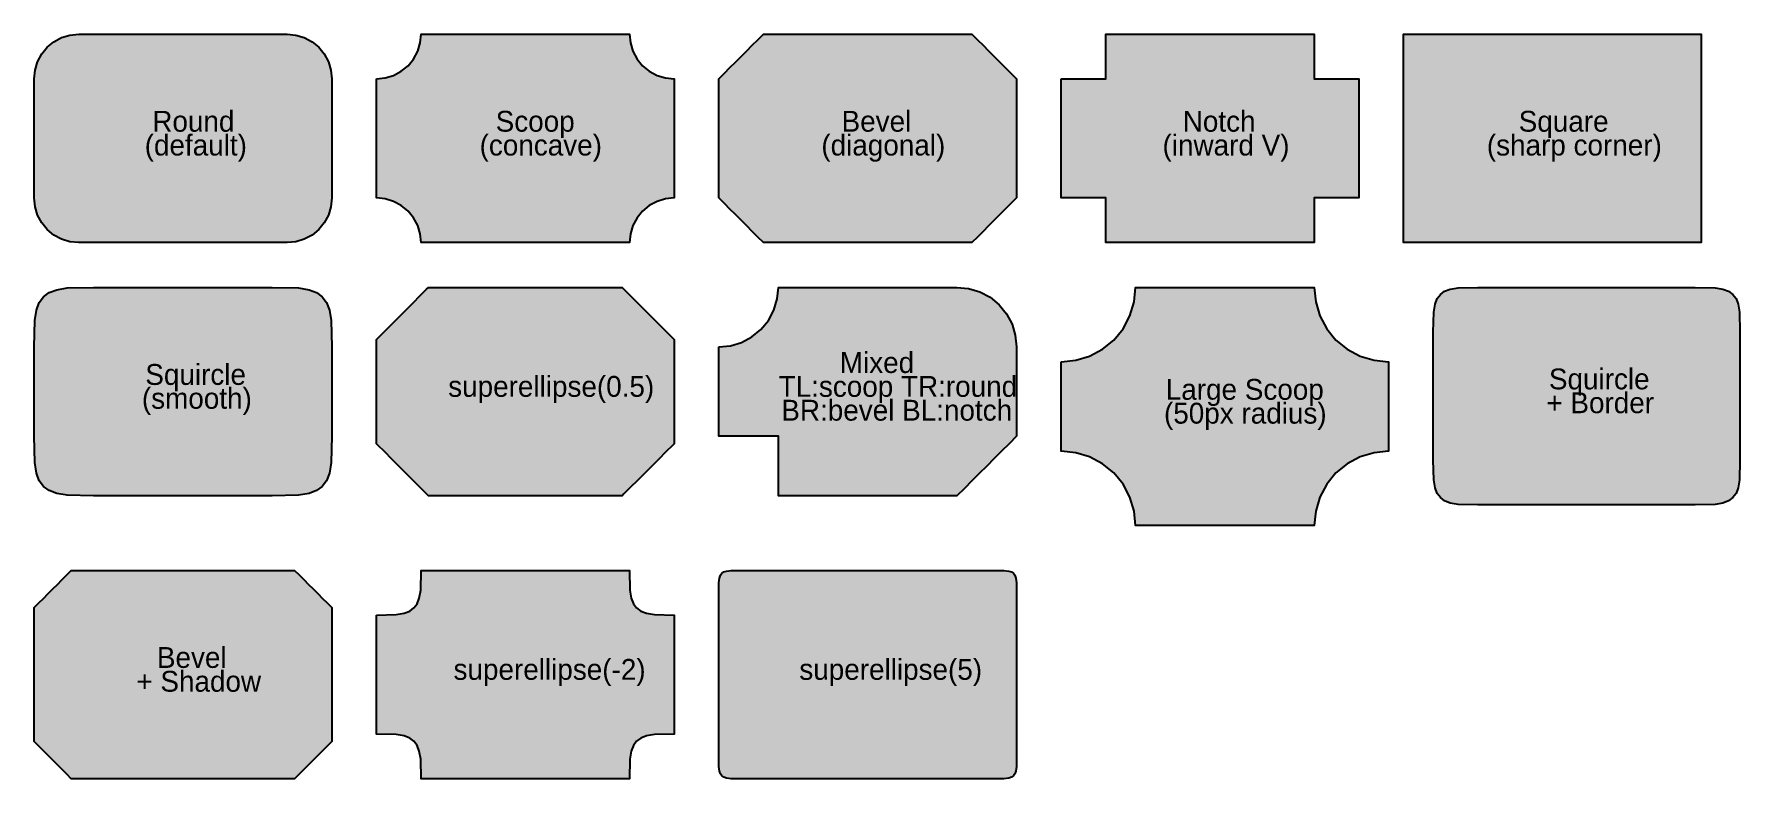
# Model space of a CAD drawing. Extents: x 20 to 1166, y 20 to 520.
import ezdxf

# ---------------------------------------------------------------- set-up
doc = ezdxf.new("R2010")
doc.units = 0

msp = doc.modelspace()

# ---------------------------------------------------------------- hatches: boundary and pattern name
at = {"true_color": 0x4285f4}
msp.add_hatch(color=256, dxfattribs=at).paths.add_polyline_path([(50, 520), (190, 520), (190, 520), (195.9, 519.4), (201.5, 517.7), (206.7, 514.9), (211.2, 511.2), (214.9, 506.7), (217.7, 501.5), (219.4, 495.9), (220, 490), (220, 410), (220, 410), (219.4, 404.1), (217.7, 398.5), (214.9, 393.3), (211.2, 388.8), (206.7, 385.1), (201.5, 382.3), (195.9, 380.6), (190, 380), (50, 380), (50, 380), (44.1, 380.6), (38.5, 382.3), (33.3, 385.1), (28.8, 388.8), (25.1, 393.3), (22.3, 398.5), (20.6, 404.1), (20, 410), (20, 490), (20, 490), (20.6, 495.9), (22.3, 501.5), (25.1, 506.7), (28.8, 511.2), (33.3, 514.9), (38.5, 517.7), (44.1, 519.4), (50, 520)], flags=0)
at = {"true_color": 0xea4335}
msp.add_hatch(color=256, dxfattribs=at).paths.add_polyline_path([(250, 490), (255.9, 490.6), (261.5, 492.3), (266.7, 495.1), (271.2, 498.8), (274.9, 503.3), (277.7, 508.5), (279.4, 514.1), (280, 520), (420, 520), (420.6, 514.1), (422.3, 508.5), (425.1, 503.3), (428.8, 498.8), (433.3, 495.1), (438.5, 492.3), (444.1, 490.6), (450, 490), (450, 410), (444.1, 409.4), (438.5, 407.7), (433.3, 404.9), (428.8, 401.2), (425.1, 396.7), (422.3, 391.5), (420.6, 385.9), (420, 380), (280, 380), (279.4, 385.9), (277.7, 391.5), (274.9, 396.7), (271.2, 401.2), (266.7, 404.9), (261.5, 407.7), (255.9, 409.4), (250, 410)], flags=0)
at = {"true_color": 0xfbbc05}
msp.add_hatch(color=256, dxfattribs=at).paths.add_polyline_path([(480, 490), (483.8, 493.8), (487.5, 497.5), (491.2, 501.2), (495, 505), (498.8, 508.8), (502.5, 512.5), (506.2, 516.2), (510, 520), (650, 520), (653.8, 516.2), (657.5, 512.5), (661.2, 508.8), (665, 505), (668.8, 501.2), (672.5, 497.5), (676.2, 493.8), (680, 490), (680, 410), (676.2, 406.2), (672.5, 402.5), (668.8, 398.8), (665, 395), (661.2, 391.2), (657.5, 387.5), (653.8, 383.8), (650, 380), (510, 380), (506.2, 383.8), (502.5, 387.5), (498.8, 391.2), (495, 395), (491.2, 398.8), (487.5, 402.5), (483.8, 406.2), (480, 410)], flags=0)
at = {"true_color": 0x34a853}
msp.add_hatch(color=256, dxfattribs=at).paths.add_polyline_path([(710, 490), (740, 490), (740, 520), (880, 520), (880, 490), (910, 490), (910, 410), (880, 410), (880, 380), (740, 380), (740, 410), (710, 410)], flags=0)
at = {"true_color": 0x9c27b0}
msp.add_hatch(color=256, dxfattribs=at).paths.add_polyline_path([(940, 490), (940, 520), (970, 520), (1110, 520), (1140, 520), (1140, 490), (1140, 410), (1140, 380), (1110, 380), (970, 380), (940, 380), (940, 410)], flags=0)
at = {"true_color": 0xff6f00}
msp.add_hatch(color=256, dxfattribs=at).paths.add_polyline_path([(20, 310), (20.4, 327.7), (21.6, 334.7), (23.5, 339.8), (26.4, 343.6), (30.2, 346.5), (35.3, 348.4), (42.3, 349.6), (60, 350), (180, 350), (197.7, 349.6), (204.7, 348.4), (209.8, 346.5), (213.6, 343.6), (216.5, 339.8), (218.4, 334.7), (219.6, 327.7), (220, 310), (220, 250), (219.6, 232.3), (218.4, 225.3), (216.5, 220.2), (213.6, 216.4), (209.8, 213.5), (204.7, 211.6), (197.7, 210.4), (180, 210), (60, 210), (42.3, 210.4), (35.3, 211.6), (30.2, 213.5), (26.4, 216.4), (23.5, 220.2), (21.6, 225.3), (20.4, 232.3), (20, 250)], flags=0)
at = {"true_color": 0x00bcd4}
msp.add_hatch(color=256, dxfattribs=at).paths.add_polyline_path([(250, 315), (251.3, 316.3), (255.1, 320.1), (260.8, 325.8), (267.5, 332.5), (274.2, 339.2), (279.9, 344.9), (283.7, 348.7), (285, 350), (415, 350), (416.3, 348.7), (420.1, 344.9), (425.8, 339.2), (432.5, 332.5), (439.2, 325.8), (444.9, 320.1), (448.7, 316.3), (450, 315), (450, 245), (448.7, 243.7), (444.9, 239.9), (439.2, 234.2), (432.5, 227.5), (425.8, 220.8), (420.1, 215.1), (416.3, 211.3), (415, 210), (285, 210), (283.7, 211.3), (279.9, 215.1), (274.2, 220.8), (267.5, 227.5), (260.8, 234.2), (255.1, 239.9), (251.3, 243.7), (250, 245)], flags=0)
at = {"true_color": 0x607d8b}
msp.add_hatch(color=256, dxfattribs=at).paths.add_polyline_path([(480, 310), (487.8, 310.8), (495.3, 313), (502.2, 316.7), (508.3, 321.7), (513.3, 327.8), (517, 334.7), (519.2, 342.2), (520, 350), (640, 350), (647.8, 349.2), (655.3, 347), (662.2, 343.3), (668.3, 338.3), (673.3, 332.2), (677, 325.3), (679.2, 317.8), (680, 310), (680, 250), (675, 245), (670, 240), (665, 235), (660, 230), (655, 225), (650, 220), (645, 215), (640, 210), (520, 210), (520, 250), (480, 250)], flags=0)
at = {"true_color": 0xe91e63}
msp.add_hatch(color=256, dxfattribs=at).paths.add_polyline_path([(710, 300), (719.8, 301), (729.1, 303.8), (737.8, 308.4), (745.4, 314.6), (751.6, 322.2), (756.2, 330.9), (759, 340.2), (760, 350), (880, 350), (881, 340.2), (883.8, 330.9), (888.4, 322.2), (894.6, 314.6), (902.2, 308.4), (910.9, 303.8), (920.2, 301), (930, 300), (930, 240), (920.2, 239), (910.9, 236.2), (902.2, 231.6), (894.6, 225.4), (888.4, 217.8), (883.8, 209.1), (881, 199.8), (880, 190), (760, 190), (759, 199.8), (756.2, 209.1), (751.6, 217.8), (745.4, 225.4), (737.8, 231.6), (729.1, 236.2), (719.8, 239), (710, 240)], flags=0)
at = {"true_color": 0xf3e5f5}
msp.add_hatch(color=256, dxfattribs=at).paths.add_polyline_path([(960, 320), (960.3, 333.3), (961.2, 338.6), (962.6, 342.4), (964.8, 345.2), (967.6, 347.4), (971.4, 348.8), (976.7, 349.7), (990, 350), (1136, 350), (1149.3, 349.7), (1154.6, 348.8), (1158.4, 347.4), (1161.2, 345.2), (1163.4, 342.4), (1164.8, 338.6), (1165.7, 333.3), (1166, 320), (1166, 234), (1165.7, 220.7), (1164.8, 215.4), (1163.4, 211.6), (1161.2, 208.8), (1158.4, 206.6), (1154.6, 205.2), (1149.3, 204.3), (1136, 204), (990, 204), (976.7, 204.3), (971.4, 205.2), (967.6, 206.6), (964.8, 208.8), (962.6, 211.6), (961.2, 215.4), (960.3, 220.7), (960, 234)], flags=0)
at = {"true_color": 0xffffff}
msp.add_hatch(color=256, dxfattribs=at).paths.add_polyline_path([(20, 135), (23.1, 138.1), (26.2, 141.2), (29.4, 144.4), (32.5, 147.5), (35.6, 150.6), (38.8, 153.8), (41.9, 156.9), (45, 160), (195, 160), (198.1, 156.9), (201.2, 153.8), (204.4, 150.6), (207.5, 147.5), (210.6, 144.4), (213.8, 141.2), (216.9, 138.1), (220, 135), (220, 45), (216.9, 41.9), (213.8, 38.8), (210.6, 35.6), (207.5, 32.5), (204.4, 29.4), (201.2, 26.2), (198.1, 23.1), (195, 20), (45, 20), (41.9, 23.1), (38.8, 26.2), (35.6, 29.4), (32.5, 32.5), (29.4, 35.6), (26.2, 38.8), (23.1, 41.9), (20, 45)], flags=0)
at = {"true_color": 0x795548}
msp.add_hatch(color=256, dxfattribs=at).paths.add_polyline_path([(250, 130), (263.3, 130.3), (268.6, 131.2), (272.4, 132.6), (275.2, 134.8), (277.4, 137.6), (278.8, 141.4), (279.7, 146.7), (280, 160), (420, 160), (420.3, 146.7), (421.2, 141.4), (422.6, 137.6), (424.8, 134.8), (427.6, 132.6), (431.4, 131.2), (436.7, 130.3), (450, 130), (450, 50), (436.7, 49.7), (431.4, 48.8), (427.6, 47.4), (424.8, 45.2), (422.6, 42.4), (421.2, 38.6), (420.3, 33.3), (420, 20), (280, 20), (279.7, 33.3), (278.8, 38.6), (277.4, 42.4), (275.2, 45.2), (272.4, 47.4), (268.6, 48.8), (263.3, 49.7), (250, 50)], flags=0)
at = {"true_color": 0x3f51b5}
msp.add_hatch(color=256, dxfattribs=at).paths.add_polyline_path([(480, 130), (480.1, 151.6), (480.5, 154.8), (481.1, 156.7), (482, 158), (483.3, 158.9), (485.2, 159.5), (488.4, 159.9), (510, 160), (650, 160), (671.6, 159.9), (674.8, 159.5), (676.7, 158.9), (678, 158), (678.9, 156.7), (679.5, 154.8), (679.9, 151.6), (680, 130), (680, 50), (679.9, 28.4), (679.5, 25.2), (678.9, 23.3), (678, 22), (676.7, 21.1), (674.8, 20.5), (671.6, 20.1), (650, 20), (510, 20), (488.4, 20.1), (485.2, 20.5), (483.3, 21.1), (482, 22), (481.1, 23.3), (480.5, 25.2), (480.1, 28.4), (480, 50)], flags=0)

# ---------------------------------------------------------------- linework, layer by layer
at = {"true_color": 0x4285f4}
msp.add_lwpolyline([(50, 520), (190, 520), (190, 520), (195.9, 519.4), (201.5, 517.7), (206.7, 514.9), (211.2, 511.2), (214.9, 506.7), (217.7, 501.5), (219.4, 495.9), (220, 490), (220, 410), (220, 410), (219.4, 404.1), (217.7, 398.5), (214.9, 393.3), (211.2, 388.8), (206.7, 385.1), (201.5, 382.3), (195.9, 380.6), (190, 380), (50, 380), (50, 380), (44.1, 380.6), (38.5, 382.3), (33.3, 385.1), (28.8, 388.8), (25.1, 393.3), (22.3, 398.5), (20.6, 404.1), (20, 410), (20, 490), (20, 490), (20.6, 495.9), (22.3, 501.5), (25.1, 506.7), (28.8, 511.2), (33.3, 514.9), (38.5, 517.7), (44.1, 519.4), (50, 520)], close=True, dxfattribs=at)
at = {"true_color": 0xea4335}
msp.add_lwpolyline([(250, 490), (255.9, 490.6), (261.5, 492.3), (266.7, 495.1), (271.2, 498.8), (274.9, 503.3), (277.7, 508.5), (279.4, 514.1), (280, 520), (420, 520), (420.6, 514.1), (422.3, 508.5), (425.1, 503.3), (428.8, 498.8), (433.3, 495.1), (438.5, 492.3), (444.1, 490.6), (450, 490), (450, 410), (444.1, 409.4), (438.5, 407.7), (433.3, 404.9), (428.8, 401.2), (425.1, 396.7), (422.3, 391.5), (420.6, 385.9), (420, 380), (280, 380), (279.4, 385.9), (277.7, 391.5), (274.9, 396.7), (271.2, 401.2), (266.7, 404.9), (261.5, 407.7), (255.9, 409.4), (250, 410)], close=True, dxfattribs=at)
at = {"true_color": 0xfbbc05}
msp.add_lwpolyline([(480, 490), (483.8, 493.8), (487.5, 497.5), (491.2, 501.2), (495, 505), (498.8, 508.8), (502.5, 512.5), (506.2, 516.2), (510, 520), (650, 520), (653.8, 516.2), (657.5, 512.5), (661.2, 508.8), (665, 505), (668.8, 501.2), (672.5, 497.5), (676.2, 493.8), (680, 490), (680, 410), (676.2, 406.2), (672.5, 402.5), (668.8, 398.8), (665, 395), (661.2, 391.2), (657.5, 387.5), (653.8, 383.8), (650, 380), (510, 380), (506.2, 383.8), (502.5, 387.5), (498.8, 391.2), (495, 395), (491.2, 398.8), (487.5, 402.5), (483.8, 406.2), (480, 410)], close=True, dxfattribs=at)
at = {"true_color": 0x34a853}
msp.add_lwpolyline([(710, 490), (740, 490), (740, 520), (880, 520), (880, 490), (910, 490), (910, 410), (880, 410), (880, 380), (740, 380), (740, 410), (710, 410)], close=True, dxfattribs=at)
at = {"true_color": 0x9c27b0}
for points in [[(940, 490), (940, 520), (970, 520), (1110, 520), (1140, 520), (1140, 490), (1140, 410), (1140, 380), (1110, 380), (970, 380), (940, 380), (940, 410)], [(960, 320), (960.3, 333.3), (961.2, 338.6), (962.6, 342.4), (964.8, 345.2), (967.6, 347.4), (971.4, 348.8), (976.7, 349.7), (990, 350), (1136, 350), (1149.3, 349.7), (1154.6, 348.8), (1158.4, 347.4), (1161.2, 345.2), (1163.4, 342.4), (1164.8, 338.6), (1165.7, 333.3), (1166, 320), (1166, 234), (1165.7, 220.7), (1164.8, 215.4), (1163.4, 211.6), (1161.2, 208.8), (1158.4, 206.6), (1154.6, 205.2), (1149.3, 204.3), (1136, 204), (990, 204), (976.7, 204.3), (971.4, 205.2), (967.6, 206.6), (964.8, 208.8), (962.6, 211.6), (961.2, 215.4), (960.3, 220.7), (960, 234)]]:
    msp.add_lwpolyline(points, close=True, dxfattribs=at)
at = {"true_color": 0xff6f00}
msp.add_lwpolyline([(20, 310), (20.4, 327.7), (21.6, 334.7), (23.5, 339.8), (26.4, 343.6), (30.2, 346.5), (35.3, 348.4), (42.3, 349.6), (60, 350), (180, 350), (197.7, 349.6), (204.7, 348.4), (209.8, 346.5), (213.6, 343.6), (216.5, 339.8), (218.4, 334.7), (219.6, 327.7), (220, 310), (220, 250), (219.6, 232.3), (218.4, 225.3), (216.5, 220.2), (213.6, 216.4), (209.8, 213.5), (204.7, 211.6), (197.7, 210.4), (180, 210), (60, 210), (42.3, 210.4), (35.3, 211.6), (30.2, 213.5), (26.4, 216.4), (23.5, 220.2), (21.6, 225.3), (20.4, 232.3), (20, 250)], close=True, dxfattribs=at)
at = {"true_color": 0x00bcd4}
msp.add_lwpolyline([(250, 315), (251.3, 316.3), (255.1, 320.1), (260.8, 325.8), (267.5, 332.5), (274.2, 339.2), (279.9, 344.9), (283.7, 348.7), (285, 350), (415, 350), (416.3, 348.7), (420.1, 344.9), (425.8, 339.2), (432.5, 332.5), (439.2, 325.8), (444.9, 320.1), (448.7, 316.3), (450, 315), (450, 245), (448.7, 243.7), (444.9, 239.9), (439.2, 234.2), (432.5, 227.5), (425.8, 220.8), (420.1, 215.1), (416.3, 211.3), (415, 210), (285, 210), (283.7, 211.3), (279.9, 215.1), (274.2, 220.8), (267.5, 227.5), (260.8, 234.2), (255.1, 239.9), (251.3, 243.7), (250, 245)], close=True, dxfattribs=at)
at = {"true_color": 0x607d8b}
msp.add_lwpolyline([(480, 310), (487.8, 310.8), (495.3, 313), (502.2, 316.7), (508.3, 321.7), (513.3, 327.8), (517, 334.7), (519.2, 342.2), (520, 350), (640, 350), (647.8, 349.2), (655.3, 347), (662.2, 343.3), (668.3, 338.3), (673.3, 332.2), (677, 325.3), (679.2, 317.8), (680, 310), (680, 250), (675, 245), (670, 240), (665, 235), (660, 230), (655, 225), (650, 220), (645, 215), (640, 210), (520, 210), (520, 250), (480, 250)], close=True, dxfattribs=at)
at = {"true_color": 0xe91e63}
msp.add_lwpolyline([(710, 300), (719.8, 301), (729.1, 303.8), (737.8, 308.4), (745.4, 314.6), (751.6, 322.2), (756.2, 330.9), (759, 340.2), (760, 350), (880, 350), (881, 340.2), (883.8, 330.9), (888.4, 322.2), (894.6, 314.6), (902.2, 308.4), (910.9, 303.8), (920.2, 301), (930, 300), (930, 240), (920.2, 239), (910.9, 236.2), (902.2, 231.6), (894.6, 225.4), (888.4, 217.8), (883.8, 209.1), (881, 199.8), (880, 190), (760, 190), (759, 199.8), (756.2, 209.1), (751.6, 217.8), (745.4, 225.4), (737.8, 231.6), (729.1, 236.2), (719.8, 239), (710, 240)], close=True, dxfattribs=at)
at = {"true_color": 0xffffff}
msp.add_lwpolyline([(20, 135), (23.1, 138.1), (26.2, 141.2), (29.4, 144.4), (32.5, 147.5), (35.6, 150.6), (38.8, 153.8), (41.9, 156.9), (45, 160), (195, 160), (198.1, 156.9), (201.2, 153.8), (204.4, 150.6), (207.5, 147.5), (210.6, 144.4), (213.8, 141.2), (216.9, 138.1), (220, 135), (220, 45), (216.9, 41.9), (213.8, 38.8), (210.6, 35.6), (207.5, 32.5), (204.4, 29.4), (201.2, 26.2), (198.1, 23.1), (195, 20), (45, 20), (41.9, 23.1), (38.8, 26.2), (35.6, 29.4), (32.5, 32.5), (29.4, 35.6), (26.2, 38.8), (23.1, 41.9), (20, 45)], close=True, dxfattribs=at)
at = {"true_color": 0x795548}
msp.add_lwpolyline([(250, 130), (263.3, 130.3), (268.6, 131.2), (272.4, 132.6), (275.2, 134.8), (277.4, 137.6), (278.8, 141.4), (279.7, 146.7), (280, 160), (420, 160), (420.3, 146.7), (421.2, 141.4), (422.6, 137.6), (424.8, 134.8), (427.6, 132.6), (431.4, 131.2), (436.7, 130.3), (450, 130), (450, 50), (436.7, 49.7), (431.4, 48.8), (427.6, 47.4), (424.8, 45.2), (422.6, 42.4), (421.2, 38.6), (420.3, 33.3), (420, 20), (280, 20), (279.7, 33.3), (278.8, 38.6), (277.4, 42.4), (275.2, 45.2), (272.4, 47.4), (268.6, 48.8), (263.3, 49.7), (250, 50)], close=True, dxfattribs=at)
at = {"true_color": 0x3f51b5}
msp.add_lwpolyline([(480, 130), (480.1, 151.6), (480.5, 154.8), (481.1, 156.7), (482, 158), (483.3, 158.9), (485.2, 159.5), (488.4, 159.9), (510, 160), (650, 160), (671.6, 159.9), (674.8, 159.5), (676.7, 158.9), (678, 158), (678.9, 156.7), (679.5, 154.8), (679.9, 151.6), (680, 130), (680, 50), (679.9, 28.4), (679.5, 25.2), (678.9, 23.3), (678, 22), (676.7, 21.1), (674.8, 20.5), (671.6, 20.1), (650, 20), (510, 20), (488.4, 20.1), (485.2, 20.5), (483.3, 21.1), (482, 22), (481.1, 23.3), (480.5, 25.2), (480.1, 28.4), (480, 50)], close=True, dxfattribs=at)

# ---------------------------------------------------------------- texts
at = {"true_color": 0xffffff}
for s, p in [('Round', (99.4, 454.5)), ('Scoop', (330.1, 454.5)), ('Notch', (791.7, 454.5)), ('Square', (1017.4, 454.5)), ('(default)', (94.3, 438.5)), ('(concave)', (319.3, 438.5)), ('(inward V)', (778.1, 438.5)), ('(sharp corner)', (996, 438.5)), ('Squircle', (94.7, 284.5)), ('Mixed', (561.3, 292.5)), ('superellipse(0.5)', (298.2, 276.5)), ('TL:scoop TR:round', (520.2, 276.5)), ('Large Scoop', (780.3, 274.5)), ('(smooth)', (92.4, 268.5)), ('BR:bevel BL:notch', (522, 260.5)), ('(50px radius)', (779.1, 258.5)), ('superellipse(-2)', (301.8, 86.5)), ('superellipse(5)', (534.1, 86.5))]:
    msp.add_text(s, height=14, dxfattribs=at).set_placement(p)
at = {"true_color": 0x333333}
for s, p in [('Bevel', (562.5, 454.5)), ('(diagonal)', (548.9, 438.5)), ('Bevel', (102.5, 94.5)), ('+ Shadow', (88.7, 78.5))]:
    msp.add_text(s, height=14, dxfattribs=at).set_placement(p)
at = {"true_color": 0x9c27b0}
for s, p in [('Squircle', (1037.7, 281.5)), ('+ Border', (1036, 265.5))]:
    msp.add_text(s, height=14, dxfattribs=at).set_placement(p)

doc.saveas('drawing.dxf')
